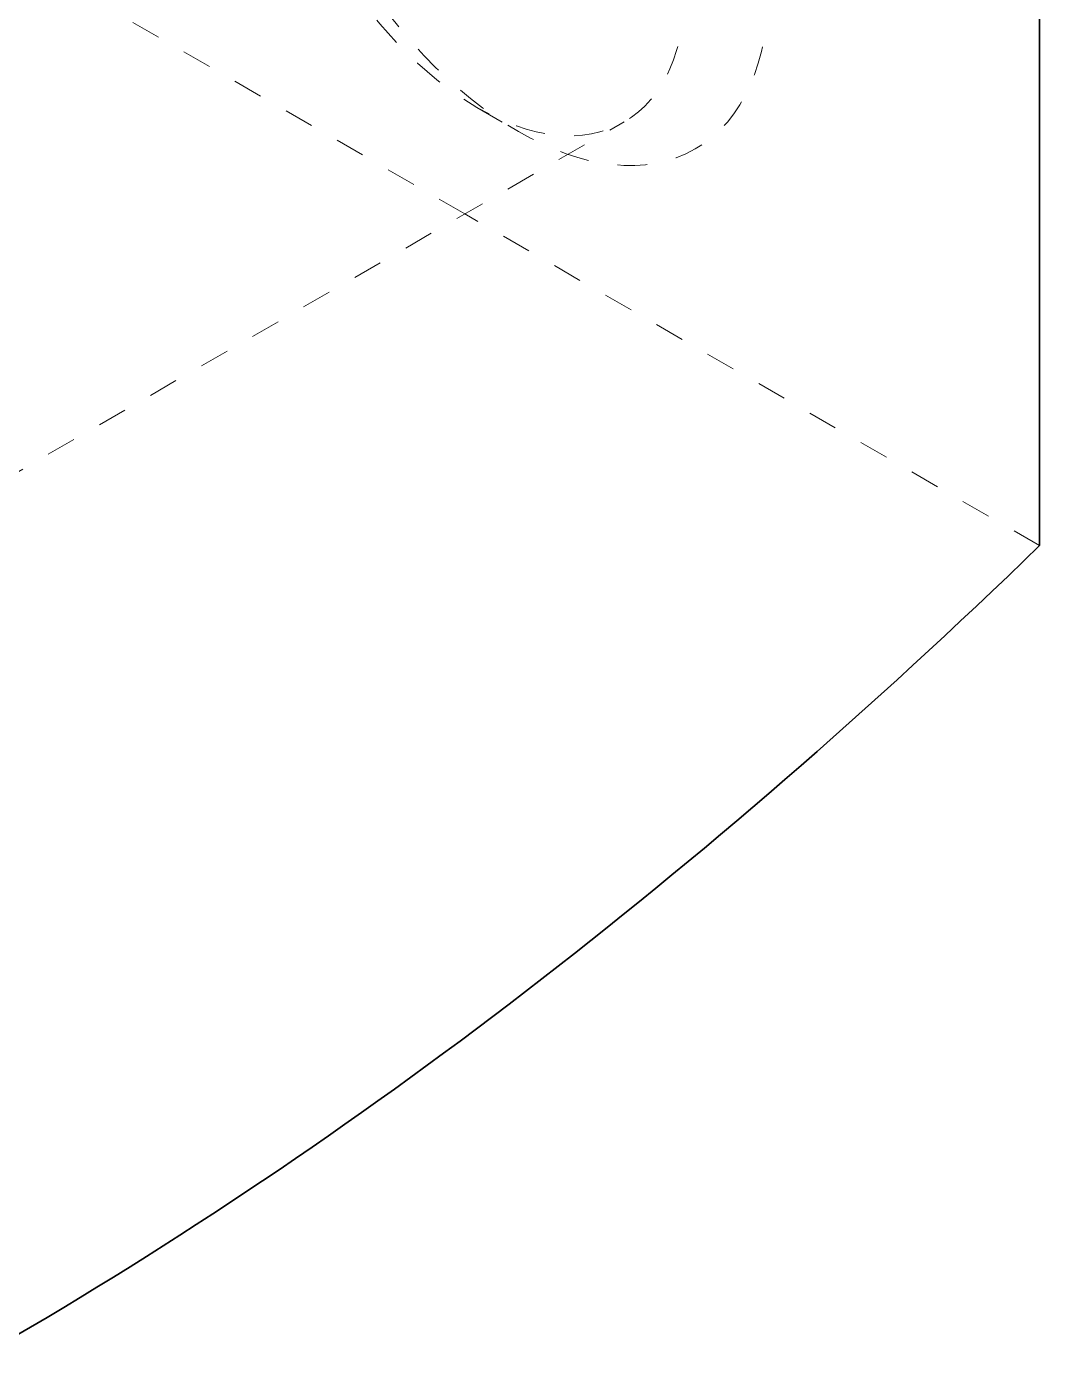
# Model space of a CAD drawing. Header units: millimetres. Extents: x -742 to 742, y -525 to 525.
# Drawn here: x 457.49 to 491.85, y -110.36 to -65.56 of the extents above; entities that cross this region are included whole.
import ezdxf

# ---------------------------------------------------------------- set-up
doc = ezdxf.new("R2010")
doc.units = ezdxf.units.MM
doc.linetypes.add('虚线', pattern=[2, 1, -1])
doc.layers.get('0').update_dxf_attribs({"lineweight": 35})
doc.layers.add('粗实线层', color=7, linetype='Continuous', lineweight=35)
doc.layers.add('虚线层', color=6, linetype='虚线', lineweight=18)

# ---------------------------------------------------------------- blocks, each defined once
blk = doc.blocks.new('*X15')
blk.add_line((-504.963, -434.428), (-504.963, -468.487))
blk.add_ellipse((-540.318, -369.108), major_axis=(-77.5, -134.234), ratio=0.57735, start_param=0.785399, end_param=1.113853)
at = {"layer": '虚线层', "color": 7}
for p, q in [((-524.459, -457.231), (-540.318, -448.075)), ((-524.055, -453.616), (-522.64, -454.432)), ((-540.318, -466.388), (-519.055, -454.111)), ((-504.963, -468.487), (-524.459, -457.231))]:
    blk.add_line(p, q, dxfattribs=at)
for centre, major_axis in [((-522.64, -444.634), (-6, 10.392)), ((-524.055, -445.451), (-5, 8.66))]:
    blk.add_ellipse(centre, major_axis=major_axis, ratio=0.57735, dxfattribs=at)
blk = doc.blocks.new('*X13')
at = {"color": 0, "linetype": 'ByBlock'}
blk.add_blockref('*X15', (0, 0), dxfattribs=at)

msp = doc.modelspace()

# ---------------------------------------------------------------- block references
at = {"layer": '粗实线层'}
msp.add_blockref('*X13', (996.816, 385.306), dxfattribs=at)

doc.saveas('drawing.dxf')
